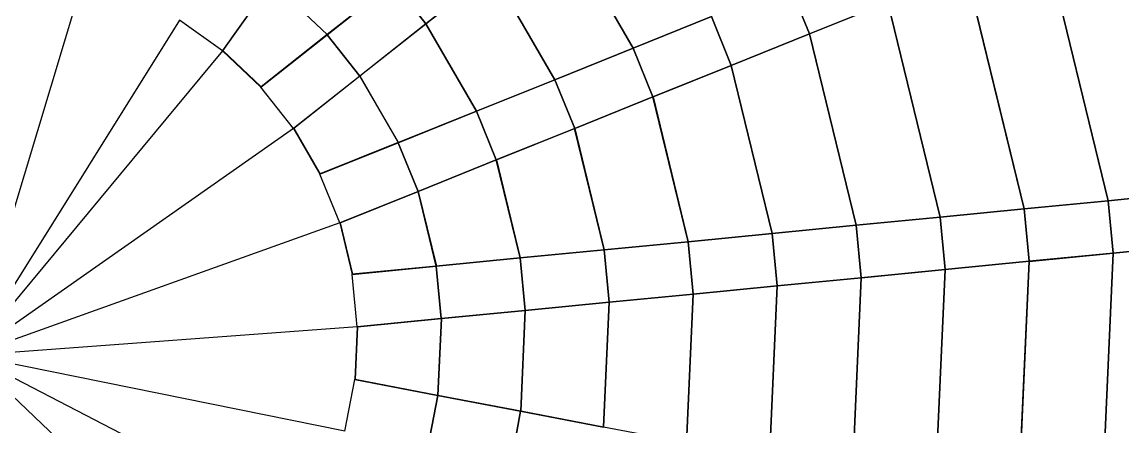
# Model space of a CAD drawing. Header units: millimetres. Extents: x -3890 to 2335, y 8273 to 14518.
# Drawn here: x -745 to 300, y 11309 to 11693 of the extents above; entities that cross this region are included whole.
import ezdxf

# ---------------------------------------------------------------- set-up
doc = ezdxf.new("R2010")
doc.units = ezdxf.units.MM
for name, color, linetype in [('FRAMES', 2, 'Continuous'), ('JOINTS', 2, 'Continuous'), ('SHELLS', 1, 'Continuous')]:
    doc.layers.add(name, color=color, linetype=linetype)

msp = doc.modelspace()

# ---------------------------------------------------------------- linework, layer by layer
at = {"layer": 'FRAMES'}
for p, q in [((-164.7, 11668.7, 1892.5), (-235.5, 11791.1, 1892.5)), ((-298.4, 11741.4, 1778.7), (-361.3, 11691.8, 1784.1)), ((-298.4, 11741.4, 1898.7), (-361.3, 11691.8, 1904.1)), ((-298.4, 11741.4, 1898.7), (-361.3, 11691.8, 1784.1)), ((206.7, 11516, 1859.7), (151.6, 11742.1, 1859.7)), ((-687.1, 11734.3, 1912.5), (-794.5, 11376.9, 1912.5)), ((-687.1, 11734.3, 1792.5), (-794.5, 11376.9, 1792.5)), ((-508.1, 11731.6, 1788.7), (-554.5, 11666.2, 1792.5)), ((-508.1, 11731.6, 1908.7), (-554.5, 11666.2, 1912.5)), ((-508.1, 11731.6, 1908.7), (-554.5, 11666.2, 1792.5)), ((-392.3, 11731, 1784.1), (-455.2, 11681.4, 1788.7)), ((-392.3, 11731, 1904.1), (-455.2, 11681.4, 1908.7)), ((-455.2, 11681.4, 1908.7), (-392.3, 11731, 1784.1)), ((-361.3, 11691.8, 1784.1), (-392.3, 11731, 1784.1)), ((-392.3, 11731, 1904.1), (-361.3, 11691.8, 1904.1)), ((2.9, 11682.2, 1757.7), (-16, 11728.5, 1757.7)), ((-16, 11728.5, 1877.7), (2.9, 11682.2, 1877.7)), ((77.3, 11712.1, 1749.1), (2.9, 11682.2, 1757.7)), ((77.3, 11712.1, 1869.1), (2.9, 11682.2, 1877.7)), ((77.3, 11712.1, 1869.1), (2.9, 11682.2, 1757.7)), ((-90.3, 11698.6, 1765.5), (-164.7, 11668.7, 1772.5)), ((-90.3, 11698.6, 1885.5), (-164.7, 11668.7, 1892.5)), ((-164.7, 11668.7, 1772.5), (-90.3, 11698.6, 1885.5)), ((-71.4, 11652.3, 1765.5), (-90.3, 11698.6, 1765.5)), ((-90.3, 11698.6, 1885.5), (-71.4, 11652.3, 1885.5)), ((-595.3, 11695.1, 1912.5), (-794.5, 11376.9, 1912.5)), ((-595.3, 11695.1, 1792.5), (-794.5, 11376.9, 1792.5)), ((-554.5, 11666.2, 1912.5), (-595.3, 11695.1, 1912.5)), ((-554.5, 11666.2, 1792.5), (-595.3, 11695.1, 1792.5)), ((-361.3, 11691.8, 1784.1), (-424.2, 11642.1, 1788.7)), ((-361.3, 11691.8, 1904.1), (-424.2, 11642.1, 1908.7)), ((-361.3, 11691.8, 1784.1), (-424.2, 11642.1, 1908.7)), ((-361.3, 11691.8, 1904.1), (-361.3, 11691.8, 1784.1)), ((-518.1, 11631.7, 1792.5), (-455.2, 11681.4, 1788.7)), ((-518.1, 11631.7, 1912.5), (-455.2, 11681.4, 1908.7)), ((-518.1, 11631.7, 1792.5), (-455.2, 11681.4, 1908.7)), ((-424.2, 11642.1, 1788.7), (-455.2, 11681.4, 1788.7)), ((-455.2, 11681.4, 1788.7), (-455.2, 11681.4, 1908.7)), ((-455.2, 11681.4, 1908.7), (-424.2, 11642.1, 1908.7)), ((2.9, 11682.2, 1757.7), (-71.4, 11652.3, 1765.5)), ((2.9, 11682.2, 1877.7), (-71.4, 11652.3, 1885.5)), ((2.9, 11682.2, 1757.7), (-71.4, 11652.3, 1885.5)), ((2.9, 11682.2, 1877.7), (2.9, 11682.2, 1757.7)), ((47.1, 11500.5, 1877.7), (2.9, 11682.2, 1877.7)), ((-164.7, 11668.7, 1772.5), (-239, 11638.7, 1778.7)), ((-164.7, 11668.7, 1892.5), (-239, 11638.7, 1898.7)), ((-239, 11638.7, 1898.7), (-164.7, 11668.7, 1772.5)), ((-145.8, 11622.4, 1772.5), (-164.7, 11668.7, 1772.5)), ((-164.7, 11668.7, 1772.5), (-164.7, 11668.7, 1892.5)), ((-164.7, 11668.7, 1892.5), (-145.8, 11622.4, 1892.5)), ((-554.5, 11666.2, 1912.5), (-794.5, 11376.9, 1912.5)), ((-554.5, 11666.2, 1792.5), (-794.5, 11376.9, 1792.5)), ((-554.5, 11666.2, 1912.5), (-554.5, 11666.2, 1792.5)), ((-554.5, 11666.2, 1792.5), (-518.1, 11631.7, 1792.5)), ((-554.5, 11666.2, 1912.5), (-518.1, 11631.7, 1912.5)), ((-71.4, 11652.3, 1765.5), (-145.8, 11622.4, 1772.5)), ((-71.4, 11652.3, 1885.5), (-145.8, 11622.4, 1892.5)), ((-71.4, 11652.3, 1885.5), (-145.8, 11622.4, 1772.5)), ((-71.4, 11652.3, 1885.5), (-71.4, 11652.3, 1765.5)), ((-424.2, 11642.1, 1788.7), (-487.1, 11592.4, 1792.5)), ((-424.2, 11642.1, 1908.7), (-487.1, 11592.4, 1912.5)), ((-424.2, 11642.1, 1908.7), (-487.1, 11592.4, 1792.5)), ((-424.2, 11642.1, 1908.7), (-424.2, 11642.1, 1788.7)), ((-239, 11638.7, 1778.7), (-313.4, 11608.8, 1784.1)), ((-239, 11638.7, 1898.7), (-313.4, 11608.8, 1904.1)), ((-313.4, 11608.8, 1784.1), (-239, 11638.7, 1898.7)), ((-220.1, 11592.4, 1778.7), (-239, 11638.7, 1778.7)), ((-239, 11638.7, 1778.7), (-239, 11638.7, 1898.7)), ((-239, 11638.7, 1898.7), (-220.1, 11592.4, 1898.7)), ((-518.1, 11631.7, 1912.5), (-518.1, 11631.7, 1792.5)), ((-487.1, 11592.4, 1792.5), (-518.1, 11631.7, 1792.5)), ((-487.1, 11592.4, 1912.5), (-518.1, 11631.7, 1912.5)), ((-145.8, 11622.4, 1772.5), (-220.1, 11592.4, 1778.7)), ((-145.8, 11622.4, 1892.5), (-220.1, 11592.4, 1898.7)), ((-145.8, 11622.4, 1772.5), (-220.1, 11592.4, 1898.7)), ((-145.8, 11622.4, 1892.5), (-145.8, 11622.4, 1772.5)), ((-112.4, 11484.9, 1892.5), (-145.8, 11622.4, 1892.5)), ((-313.4, 11608.8, 1784.1), (-387.7, 11578.9, 1788.7)), ((-313.4, 11608.8, 1904.1), (-387.7, 11578.9, 1908.7)), ((-387.7, 11578.9, 1908.7), (-313.4, 11608.8, 1784.1)), ((-294.5, 11562.5, 1784.1), (-313.4, 11608.8, 1784.1)), ((-313.4, 11608.8, 1784.1), (-313.4, 11608.8, 1904.1)), ((-313.4, 11608.8, 1904.1), (-294.5, 11562.5, 1904.1)), ((-487.1, 11592.4, 1912.5), (-794.5, 11376.9, 1912.5)), ((-487.1, 11592.4, 1792.5), (-794.5, 11376.9, 1792.5)), ((-487.1, 11592.4, 1912.5), (-487.1, 11592.4, 1792.5)), ((-487.1, 11592.4, 1792.5), (-462.1, 11548.9, 1792.5)), ((-487.1, 11592.4, 1912.5), (-462.1, 11548.9, 1912.5)), ((-220.1, 11592.4, 1778.7), (-294.5, 11562.5, 1784.1)), ((-220.1, 11592.4, 1898.7), (-294.5, 11562.5, 1904.1)), ((-220.1, 11592.4, 1898.7), (-294.5, 11562.5, 1784.1)), ((-220.1, 11592.4, 1898.7), (-220.1, 11592.4, 1778.7)), ((-387.7, 11578.9, 1788.7), (-462.1, 11548.9, 1792.5)), ((-387.7, 11578.9, 1908.7), (-462.1, 11548.9, 1912.5)), ((-462.1, 11548.9, 1792.5), (-387.7, 11578.9, 1908.7)), ((-368.8, 11532.6, 1788.7), (-387.7, 11578.9, 1788.7)), ((-387.7, 11578.9, 1788.7), (-387.7, 11578.9, 1908.7)), ((-387.7, 11578.9, 1908.7), (-368.8, 11532.6, 1908.7)), ((-294.5, 11562.5, 1784.1), (-368.8, 11532.6, 1788.7)), ((-294.5, 11562.5, 1904.1), (-368.8, 11532.6, 1908.7)), ((-294.5, 11562.5, 1784.1), (-368.8, 11532.6, 1908.7)), ((-294.5, 11562.5, 1904.1), (-294.5, 11562.5, 1784.1)), ((-462.1, 11548.9, 1912.5), (-462.1, 11548.9, 1792.5)), ((-443.2, 11502.7, 1792.5), (-462.1, 11548.9, 1792.5)), ((-443.2, 11502.7, 1912.5), (-462.1, 11548.9, 1912.5)), ((-368.8, 11532.6, 1788.7), (-443.2, 11502.7, 1792.5)), ((-368.8, 11532.6, 1908.7), (-443.2, 11502.7, 1912.5)), ((-368.8, 11532.6, 1908.7), (-443.2, 11502.7, 1792.5)), ((-368.8, 11532.6, 1908.7), (-368.8, 11532.6, 1788.7)), ((366.2, 11531.6, 1718.5), (286.4, 11523.8, 1729.5)), ((366.2, 11531.6, 1838.5), (286.4, 11523.8, 1849.5)), ((286.4, 11523.8, 1849.5), (366.2, 11531.6, 1718.5)), ((286.4, 11523.8, 1729.5), (206.7, 11516, 1739.7)), ((286.4, 11523.8, 1849.5), (206.7, 11516, 1859.7)), ((206.7, 11516, 1739.7), (286.4, 11523.8, 1849.5)), ((291.3, 11474, 1729.5), (286.4, 11523.8, 1729.5)), ((286.4, 11523.8, 1729.5), (286.4, 11523.8, 1849.5)), ((286.4, 11523.8, 1849.5), (291.3, 11474, 1849.5)), ((206.7, 11516, 1739.7), (126.9, 11508.2, 1749.1)), ((206.7, 11516, 1859.7), (126.9, 11508.2, 1869.1)), ((126.9, 11508.2, 1869.1), (206.7, 11516, 1739.7)), ((211.5, 11466.3, 1739.7), (206.7, 11516, 1739.7)), ((206.7, 11516, 1739.7), (206.7, 11516, 1859.7)), ((206.7, 11516, 1859.7), (211.5, 11466.3, 1859.7)), ((-443.2, 11502.7, 1912.5), (-794.5, 11376.9, 1912.5)), ((-443.2, 11502.7, 1792.5), (-794.5, 11376.9, 1792.5)), ((-443.2, 11502.7, 1912.5), (-443.2, 11502.7, 1792.5)), ((-443.2, 11502.7, 1792.5), (-431.5, 11453.8, 1792.5)), ((-443.2, 11502.7, 1912.5), (-431.5, 11453.8, 1912.5)), ((47.1, 11500.5, 1757.7), (-32.6, 11492.7, 1765.5)), ((47.1, 11500.5, 1877.7), (-32.6, 11492.7, 1885.5)), ((-32.6, 11492.7, 1885.5), (47.1, 11500.5, 1757.7)), ((126.9, 11508.2, 1749.1), (47.1, 11500.5, 1757.7)), ((126.9, 11508.2, 1869.1), (47.1, 11500.5, 1877.7)), ((47.1, 11500.5, 1757.7), (126.9, 11508.2, 1869.1)), ((52, 11450.7, 1757.7), (47.1, 11500.5, 1757.7)), ((47.1, 11500.5, 1757.7), (47.1, 11500.5, 1877.7)), ((47.1, 11500.5, 1877.7), (52, 11450.7, 1877.7)), ((131.7, 11458.5, 1749.1), (126.9, 11508.2, 1749.1)), ((126.9, 11508.2, 1749.1), (126.9, 11508.2, 1869.1)), ((126.9, 11508.2, 1869.1), (131.7, 11458.5, 1869.1)), ((-32.6, 11492.7, 1765.5), (-112.4, 11484.9, 1772.5)), ((-32.6, 11492.7, 1885.5), (-112.4, 11484.9, 1892.5)), ((-112.4, 11484.9, 1772.5), (-32.6, 11492.7, 1885.5)), ((-27.8, 11442.9, 1765.5), (-32.6, 11492.7, 1765.5)), ((-32.6, 11492.7, 1765.5), (-32.6, 11492.7, 1885.5)), ((-32.6, 11492.7, 1885.5), (-27.8, 11442.9, 1885.5)), ((-112.4, 11484.9, 1772.5), (-192.2, 11477.1, 1778.7)), ((-112.4, 11484.9, 1892.5), (-192.2, 11477.1, 1898.7)), ((-192.2, 11477.1, 1898.7), (-112.4, 11484.9, 1772.5)), ((-107.6, 11435.1, 1772.5), (-112.4, 11484.9, 1772.5)), ((-112.4, 11484.9, 1772.5), (-112.4, 11484.9, 1892.5)), ((-112.4, 11484.9, 1892.5), (-107.6, 11435.1, 1892.5)), ((371.1, 11481.8, 1718.5), (291.3, 11474, 1729.5)), ((371.1, 11481.8, 1838.5), (291.3, 11474, 1849.5)), ((371.1, 11481.8, 1718.5), (291.3, 11474, 1849.5)), ((-272, 11469.4, 1784.1), (-351.7, 11461.6, 1788.7)), ((-272, 11469.4, 1904.1), (-351.7, 11461.6, 1908.7)), ((-351.7, 11461.6, 1908.7), (-272, 11469.4, 1784.1)), ((-192.2, 11477.1, 1778.7), (-272, 11469.4, 1784.1)), ((-192.2, 11477.1, 1898.7), (-272, 11469.4, 1904.1)), ((-272, 11469.4, 1784.1), (-192.2, 11477.1, 1898.7)), ((-267.1, 11419.6, 1784.1), (-272, 11469.4, 1784.1)), ((-272, 11469.4, 1784.1), (-272, 11469.4, 1904.1)), ((-272, 11469.4, 1904.1), (-267.1, 11419.6, 1904.1)), ((-187.3, 11427.4, 1778.7), (-192.2, 11477.1, 1778.7)), ((-192.2, 11477.1, 1778.7), (-192.2, 11477.1, 1898.7)), ((-192.2, 11477.1, 1898.7), (-187.3, 11427.4, 1898.7)), ((291.3, 11474, 1729.5), (211.5, 11466.3, 1739.7)), ((291.3, 11474, 1849.5), (211.5, 11466.3, 1859.7)), ((291.3, 11474, 1849.5), (211.5, 11466.3, 1739.7)), ((291.3, 11474, 1849.5), (291.3, 11474, 1729.5)), ((-431.5, 11453.8, 1792.5), (-351.7, 11461.6, 1788.7)), ((-431.5, 11453.8, 1912.5), (-351.7, 11461.6, 1908.7)), ((-431.5, 11453.8, 1792.5), (-351.7, 11461.6, 1908.7)), ((-346.9, 11411.8, 1788.7), (-351.7, 11461.6, 1788.7)), ((-351.7, 11461.6, 1788.7), (-351.7, 11461.6, 1908.7)), ((-351.7, 11461.6, 1908.7), (-346.9, 11411.8, 1908.7)), ((131.7, 11458.5, 1749.1), (52, 11450.7, 1757.7)), ((131.7, 11458.5, 1869.1), (52, 11450.7, 1877.7)), ((131.7, 11458.5, 1869.1), (52, 11450.7, 1757.7)), ((211.5, 11466.3, 1739.7), (131.7, 11458.5, 1749.1)), ((211.5, 11466.3, 1859.7), (131.7, 11458.5, 1869.1)), ((211.5, 11466.3, 1739.7), (131.7, 11458.5, 1869.1)), ((131.7, 11458.5, 1869.1), (131.7, 11458.5, 1749.1)), ((201, 11233.9, 1859.7), (211.5, 11466.3, 1859.7)), ((211.5, 11466.3, 1859.7), (211.5, 11466.3, 1739.7)), ((-431.5, 11453.8, 1912.5), (-431.5, 11453.8, 1792.5)), ((-426.7, 11404, 1792.5), (-431.5, 11453.8, 1792.5)), ((-426.7, 11404, 1912.5), (-431.5, 11453.8, 1912.5)), ((52, 11450.7, 1757.7), (-27.8, 11442.9, 1765.5)), ((52, 11450.7, 1877.7), (-27.8, 11442.9, 1885.5)), ((52, 11450.7, 1757.7), (-27.8, 11442.9, 1885.5)), ((43.6, 11263.9, 1877.7), (52, 11450.7, 1877.7)), ((52, 11450.7, 1877.7), (52, 11450.7, 1757.7)), ((-27.8, 11442.9, 1765.5), (-107.6, 11435.1, 1772.5)), ((-27.8, 11442.9, 1885.5), (-107.6, 11435.1, 1892.5)), ((-27.8, 11442.9, 1885.5), (-107.6, 11435.1, 1772.5)), ((-27.8, 11442.9, 1885.5), (-27.8, 11442.9, 1765.5)), ((-187.3, 11427.4, 1778.7), (-267.1, 11419.6, 1784.1)), ((-187.3, 11427.4, 1898.7), (-267.1, 11419.6, 1904.1)), ((-187.3, 11427.4, 1898.7), (-267.1, 11419.6, 1784.1)), ((-107.6, 11435.1, 1772.5), (-187.3, 11427.4, 1778.7)), ((-107.6, 11435.1, 1892.5), (-187.3, 11427.4, 1898.7)), ((-107.6, 11435.1, 1772.5), (-187.3, 11427.4, 1898.7)), ((-187.3, 11427.4, 1898.7), (-187.3, 11427.4, 1778.7)), ((-113.9, 11293.9, 1892.5), (-107.6, 11435.1, 1892.5)), ((-107.6, 11435.1, 1892.5), (-107.6, 11435.1, 1772.5)), ((-267.1, 11419.6, 1784.1), (-346.9, 11411.8, 1788.7)), ((-267.1, 11419.6, 1904.1), (-346.9, 11411.8, 1908.7)), ((-267.1, 11419.6, 1784.1), (-346.9, 11411.8, 1908.7)), ((-267.1, 11419.6, 1904.1), (-267.1, 11419.6, 1784.1)), ((-346.9, 11411.8, 1788.7), (-426.7, 11404, 1792.5)), ((-346.9, 11411.8, 1908.7), (-426.7, 11404, 1912.5)), ((-346.9, 11411.8, 1908.7), (-426.7, 11404, 1792.5)), ((-346.9, 11411.8, 1908.7), (-346.9, 11411.8, 1788.7)), ((-426.7, 11404, 1912.5), (-794.5, 11376.9, 1912.5)), ((-426.7, 11404, 1792.5), (-794.5, 11376.9, 1792.5)), ((-426.7, 11404, 1792.5), (-428.8, 11354, 1792.5)), ((-426.7, 11404, 1912.5), (-428.8, 11354, 1912.5)), ((-426.7, 11404, 1912.5), (-426.7, 11404, 1792.5)), ((-794.5, 11376.9, 1912.5), (-540.8, 11135.8, 1912.5)), ((-540.8, 11135.8, 1792.5), (-794.5, 11376.9, 1792.5)), ((-438.2, 11304.9, 1912.5), (-794.5, 11376.9, 1912.5)), ((-438.2, 11304.9, 1792.5), (-794.5, 11376.9, 1792.5)), ((-477.3, 11213, 1912.5), (-794.5, 11376.9, 1912.5)), ((-477.3, 11213, 1792.5), (-794.5, 11376.9, 1792.5)), ((-438.2, 11304.9, 1912.5), (-428.8, 11354, 1912.5)), ((-438.2, 11304.9, 1792.5), (-428.8, 11354, 1792.5)), ((-428.8, 11354, 1792.5), (-350.1, 11339, 1788.7)), ((-428.8, 11354, 1912.5), (-350.1, 11339, 1908.7)), ((-428.8, 11354, 1912.5), (-428.8, 11354, 1792.5)), ((-428.8, 11354, 1792.5), (-350.1, 11339, 1908.7)), ((-359.5, 11289.8, 1788.7), (-350.1, 11339, 1788.7)), ((-350.1, 11339, 1908.7), (-359.5, 11289.8, 1908.7)), ((-350.1, 11339, 1788.7), (-271.4, 11323.9, 1784.1)), ((-350.1, 11339, 1908.7), (-271.4, 11323.9, 1904.1)), ((-350.1, 11339, 1788.7), (-350.1, 11339, 1908.7)), ((-350.1, 11339, 1908.7), (-271.4, 11323.9, 1784.1)), ((-280.7, 11274.8, 1784.1), (-271.4, 11323.9, 1784.1)), ((-271.4, 11323.9, 1904.1), (-280.7, 11274.8, 1904.1)), ((-192.6, 11308.9, 1778.7), (-271.4, 11323.9, 1784.1)), ((-192.6, 11308.9, 1898.7), (-271.4, 11323.9, 1904.1)), ((-271.4, 11323.9, 1784.1), (-271.4, 11323.9, 1904.1)), ((-271.4, 11323.9, 1784.1), (-192.6, 11308.9, 1898.7))]:
    msp.add_line(p, q, dxfattribs=at)
at = {"layer": 'JOINTS'}
for p in [(-361.3, 11691.8, 1784.1), (-361.3, 11691.8, 1904.1), (-455.2, 11681.4, 1788.7), (-455.2, 11681.4, 1908.7), (2.9, 11682.2, 1757.7), (2.9, 11682.2, 1877.7), (-164.7, 11668.7, 1772.5), (-164.7, 11668.7, 1892.5), (-554.5, 11666.2, 1792.5), (-554.5, 11666.2, 1912.5), (-71.4, 11652.3, 1765.5), (-71.4, 11652.3, 1885.5), (-424.2, 11642.1, 1788.7), (-424.2, 11642.1, 1908.7), (-239, 11638.7, 1778.7), (-239, 11638.7, 1898.7), (-518.1, 11631.7, 1792.5), (-518.1, 11631.7, 1912.5), (-145.8, 11622.4, 1772.5), (-145.8, 11622.4, 1892.5), (-313.4, 11608.8, 1784.1), (-313.4, 11608.8, 1904.1), (-487.1, 11592.4, 1792.5), (-487.1, 11592.4, 1912.5), (-220.1, 11592.4, 1778.7), (-220.1, 11592.4, 1898.7), (-387.7, 11578.9, 1788.7), (-387.7, 11578.9, 1908.7), (-294.5, 11562.5, 1784.1), (-294.5, 11562.5, 1904.1), (-462.1, 11548.9, 1792.5), (-462.1, 11548.9, 1912.5), (-368.8, 11532.6, 1788.7), (-368.8, 11532.6, 1908.7), (286.4, 11523.8, 1729.5), (286.4, 11523.8, 1849.5), (206.7, 11516, 1739.7), (206.7, 11516, 1859.7), (-443.2, 11502.7, 1792.5), (-443.2, 11502.7, 1912.5), (47.1, 11500.5, 1757.7), (47.1, 11500.5, 1877.7), (126.9, 11508.2, 1749.1), (126.9, 11508.2, 1869.1), (-32.6, 11492.7, 1765.5), (-32.6, 11492.7, 1885.5), (-112.4, 11484.9, 1772.5), (-112.4, 11484.9, 1892.5), (-272, 11469.4, 1784.1), (-272, 11469.4, 1904.1), (-192.2, 11477.1, 1778.7), (-192.2, 11477.1, 1898.7), (291.3, 11474, 1729.5), (291.3, 11474, 1849.5), (-351.7, 11461.6, 1788.7), (-351.7, 11461.6, 1908.7), (131.7, 11458.5, 1749.1), (131.7, 11458.5, 1869.1), (211.5, 11466.3, 1739.7), (211.5, 11466.3, 1859.7), (-431.5, 11453.8, 1792.5), (-431.5, 11453.8, 1912.5), (52, 11450.7, 1757.7), (52, 11450.7, 1877.7), (-27.8, 11442.9, 1765.5), (-27.8, 11442.9, 1885.5), (-187.3, 11427.4, 1778.7), (-187.3, 11427.4, 1898.7), (-107.6, 11435.1, 1772.5), (-107.6, 11435.1, 1892.5), (-267.1, 11419.6, 1784.1), (-267.1, 11419.6, 1904.1), (-346.9, 11411.8, 1788.7), (-346.9, 11411.8, 1908.7), (-426.7, 11404, 1792.5), (-426.7, 11404, 1912.5), (-428.8, 11354, 1792.5), (-428.8, 11354, 1912.5), (-350.1, 11339, 1788.7), (-350.1, 11339, 1908.7), (-271.4, 11323.9, 1784.1), (-271.4, 11323.9, 1904.1)]:
    msp.add_point(p, dxfattribs=at)
at = {"layer": 'SHELLS'}
for points in [[(-90.3, 11698.6, 1885.5), (-164.6, 11668.7, 1892.9), (-235.5, 11791.1, 1892.9), (-172.6, 11840.7, 1885.5)], [(-392.3, 11731.1, 1904.9), (-455.1, 11681.5, 1911), (-508, 11731.7, 1911), (-461.7, 11797, 1904.9)], [(366.2, 11531.6, 1838.5), (286.5, 11523.8, 1849.5), (226, 11772, 1849.5), (300.3, 11801.9, 1838.5)], [(-164.7, 11668.7, 1892.5), (-239, 11638.7, 1898.7), (-298.4, 11741.4, 1898.7), (-235.5, 11791.1, 1892.5)], [(-164.6, 11668.7, 1892.9), (-164.6, 11668.7, 1892.9), (-164.6, 11668.7, 1892.9), (-235.5, 11791.1, 1892.9)], [(-235.5, 11791.1, 1892.5), (-164.7, 11668.7, 1892.5), (-235.5, 11791.1, 1892.5)], [(286.4, 11523.8, 1849.5), (206.8, 11516.1, 1860.5), (151.7, 11742.1, 1860.5), (226, 11772, 1849.5)], [(-239, 11638.7, 1898.7), (-313.3, 11608.8, 1904.9), (-361.3, 11691.8, 1904.9), (-298.5, 11741.4, 1898.7)], [(-239, 11638.7, 1898.7), (-239, 11638.7, 1898.7), (-298.5, 11741.4, 1898.7), (-298.4, 11741.4, 1898.7)], [(206.7, 11516, 1859.7), (126.9, 11508.2, 1869.1), (77.3, 11712.1, 1869.1), (151.6, 11742.1, 1859.7)], [(151.6, 11742.1, 1859.7), (206.7, 11516, 1859.7), (151.6, 11742.1, 1859.7)], [(206.8, 11516.1, 1860.5), (206.8, 11516, 1860.5), (206.8, 11516, 1860.5), (151.7, 11742.1, 1860.5)], [(-455.1, 11681.5, 1911), (-517.9, 11632, 1917.2), (-554.2, 11666.5, 1917.2), (-508, 11731.7, 1911)], [(126.9, 11508.2, 1869.1), (47.3, 11500.5, 1878.5), (3, 11682.2, 1878.5), (77.3, 11712.1, 1869.1)], [(-313.3, 11608.8, 1904.9), (-387.5, 11579, 1911), (-424.1, 11642.2, 1911), (-361.3, 11691.8, 1904.9)], [(47.1, 11500.5, 1877.7), (-32.6, 11492.7, 1885.5), (-71.4, 11652.3, 1885.5), (2.9, 11682.2, 1877.7)], [(47.1, 11500.5, 1877.7), (47.1, 11500.5, 1877.7), (2.9, 11682.2, 1877.7), (47.1, 11500.5, 1877.7)], [(47.3, 11500.5, 1878.5), (47.2, 11500.5, 1878.5), (47.2, 11500.5, 1878.5), (3, 11682.2, 1878.5)], [(-32.6, 11492.7, 1885.5), (-112.3, 11484.9, 1893.2), (-145.7, 11622.4, 1893.2), (-71.4, 11652.3, 1885.5)], [(-387.6, 11579, 1911), (-461.7, 11549.2, 1917.2), (-486.8, 11592.6, 1917.2), (-424.1, 11642.2, 1911)], [(-112.4, 11484.9, 1892.5), (-192.1, 11477.1, 1898.7), (-220.1, 11592.4, 1898.7), (-145.8, 11622.4, 1892.5)], [(-145.8, 11622.4, 1892.5), (-112.4, 11484.9, 1892.5), (-145.8, 11622.4, 1892.5)], [(-112.3, 11484.9, 1893.2), (-112.3, 11484.9, 1893.3), (-112.3, 11484.9, 1893.3), (-145.7, 11622.4, 1893.2)], [(-461.7, 11549.2, 1917.2), (-461.7, 11549.1, 1917.2), (-461.7, 11549.1, 1917.2), (-486.8, 11592.6, 1917.2)], [(-192.2, 11477.1, 1898.7), (-271.8, 11469.4, 1904.9), (-294.4, 11562.5, 1904.9), (-220.2, 11592.4, 1898.7)], [(-192.1, 11477.1, 1898.7), (-192.2, 11477.1, 1898.7), (-220.2, 11592.4, 1898.7), (-220.1, 11592.4, 1898.7)], [(-271.9, 11469.4, 1904.9), (-351.4, 11461.7, 1911), (-368.6, 11532.6, 1911), (-294.5, 11562.5, 1904.9)], [(-271.8, 11469.4, 1904.9), (-271.9, 11469.4, 1904.9), (-294.5, 11562.5, 1904.9), (-294.4, 11562.5, 1904.9)], [(-351.6, 11461.6, 1911.1), (-431, 11453.9, 1917.2), (-442.8, 11502.7, 1917.2), (-368.8, 11532.6, 1911.1)], [(-351.4, 11461.7, 1911), (-351.6, 11461.6, 1911.1), (-368.8, 11532.6, 1911.1), (-368.6, 11532.6, 1911)], [(-431, 11453.9, 1917.2), (-431.1, 11453.9, 1917.2), (-431.1, 11453.9, 1917.2), (-442.8, 11502.7, 1917.2)], [(358.5, 11203.8, 1838.5), (279.7, 11218.9, 1849.5), (291.3, 11474, 1849.5), (371.1, 11481.8, 1838.5)], [(279.7, 11218.9, 1849.5), (201.1, 11233.9, 1860.5), (211.6, 11466.2, 1860.5), (291.3, 11474, 1849.5)], [(122.3, 11248.9, 1869.1), (43.6, 11263.9, 1878.5), (52.1, 11450.7, 1878.5), (131.7, 11458.5, 1869.1)], [(201, 11233.9, 1859.7), (122.3, 11248.9, 1869.1), (131.8, 11458.5, 1869.1), (211.5, 11466.3, 1859.7)], [(122.3, 11248.9, 1869.1), (122.3, 11248.9, 1869.1), (131.7, 11458.5, 1869.1), (131.8, 11458.5, 1869.1)], [(211.5, 11466.3, 1859.7), (201, 11233.9, 1859.7), (211.5, 11466.3, 1859.7)], [(43.6, 11263.9, 1877.7), (-35.2, 11278.9, 1885.5), (-27.8, 11442.9, 1885.5), (52, 11450.7, 1877.7)], [(43.6, 11263.9, 1877.7), (43.6, 11263.9, 1877.7), (52, 11450.7, 1877.7), (43.6, 11263.9, 1877.7)], [(-35.2, 11278.9, 1885.5), (-113.8, 11293.9, 1893.3), (-107.5, 11435.1, 1893.3), (-27.8, 11442.9, 1885.5)], [(-192.7, 11308.9, 1898.7), (-271.3, 11323.9, 1904.9), (-267, 11419.6, 1904.9), (-187.3, 11427.4, 1898.7)], [(-113.9, 11293.9, 1892.5), (-192.6, 11308.9, 1898.7), (-187.3, 11427.4, 1898.7), (-107.6, 11435.1, 1892.5)], [(-107.6, 11435.1, 1892.5), (-113.9, 11293.9, 1892.5), (-107.6, 11435.1, 1892.5)], [(-271.3, 11324, 1904.9), (-349.9, 11339, 1911), (-346.6, 11411.8, 1911), (-267.1, 11419.6, 1904.9)], [(-271.3, 11323.9, 1904.9), (-271.3, 11324, 1904.9), (-267.1, 11419.6, 1904.9), (-267, 11419.6, 1904.9)], [(-350, 11339, 1911), (-428.4, 11354, 1917.2), (-426.2, 11404, 1917.2), (-346.7, 11411.8, 1911)], [(-349.9, 11339, 1911), (-350, 11339, 1911), (-346.7, 11411.8, 1911), (-346.6, 11411.8, 1911)], [(-428.4, 11354, 1917.2), (-426.3, 11404, 1917.2), (-426.3, 11404, 1917.2), (-426.2, 11404, 1917.2)]]:
    msp.add_3dface(points, dxfattribs=at)

doc.saveas('drawing.dxf')
